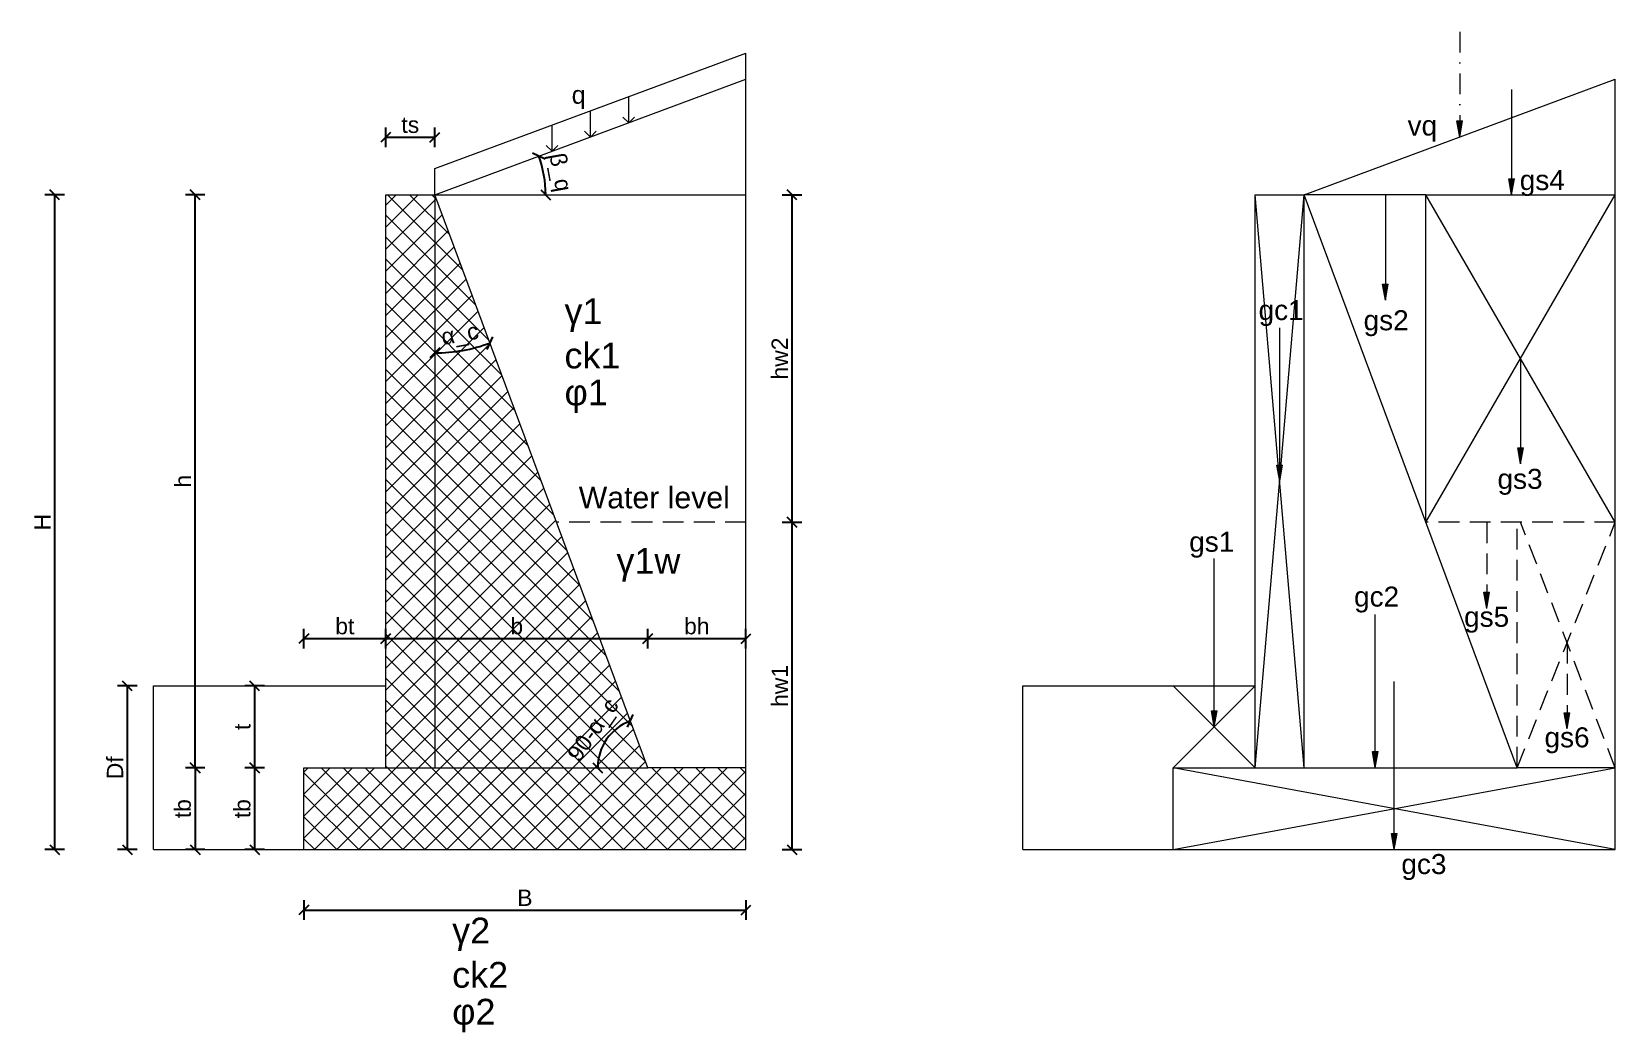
# Model space of a CAD drawing. Extents: x 63 to 2215, y -1648 to 422.
# Drawn here: x 63 to 1030, y -980 to -369 of the extents above; entities that cross this region are included whole.
import ezdxf

# ---------------------------------------------------------------- set-up
doc = ezdxf.new("R2010")
doc.units = 0
doc.linetypes.add('DASHDOT', pattern=[25.4, 12.7, -6.35, 0, -6.35])
doc.linetypes.add('DASHED', pattern=[19.05, 12.7, -6.35])
for name, color, linetype, lineweight in [('Isprekidana', 140, 'DASHED', 9), ('Kontura', 7, 'Continuous', 15), ('Kota', 3, 'Continuous', 9), ('Osa', 1, 'DASHDOT', 9), ('Srafura', 2, 'Continuous', 9)]:
    doc.layers.add(name, color=color, linetype=linetype, lineweight=lineweight)
doc.styles.get("Standard").update_dxf_attribs({"font": 'arial.ttf'})
doc.dimstyles.new('Annotative', dxfattribs={"dimscale": 0, "dimtxt": 2.5, "dimasz": 1.5, "dimexe": 1.5, "dimexo": 0.625, "dimtad": 1, "dimdec": 4, "dimtxsty": 'Standard', "dimblk": 'OBLIQUE', "dimcen": 2.5, "dimadec": 0, "dimazin": 0, "dimtfac": 1, "dimtdec": 4, "dimtix": 1, "dimtmove": 0, "dimatfit": 3, "dimldrblk": 'OBLIQUE', "dimfxl": 1.5, "dimfxlon": 1, "dimarcsym": 0})

# ---------------------------------------------------------------- blocks, each defined once
blk = doc.blocks.new('_Oblique')
at = {"color": 0, "linetype": 'ByBlock', "lineweight": -2}
blk.add_line((-0.5, -0.5), (0.5, 0.5), dxfattribs=at)
blk = doc.blocks.new('*D12')
at = {"layer": 'Defpoints', "color": 0, "transparency": 16777216}
for p in [(199.13, -818.85), (229.17, -818.85), (229.17, -868.85)]:
    blk.add_point(p, dxfattribs=at)
at = {"layer": 'Kota', "color": 0, "lineweight": -2, "transparency": 16777216}
for p, q in [((205.13, -818.85), (193.13, -818.85)), ((199.13, -868.85), (199.13, -818.85)), ((205.13, -868.85), (193.13, -868.85))]:
    blk.add_line(p, q, dxfattribs=at)
at = {"layer": 'Kota', "color": 0, "lineweight": -2, "transparency": 16777216, "xscale": 6, "yscale": 6, "zscale": 6}
for p, rotation in [((199.13, -818.85), 90), ((199.13, -868.85), 270)]:
    blk.add_blockref('_Oblique', p, dxfattribs=dict(at, rotation=rotation))
at = {"layer": 'Kota', "color": 0, "transparency": 16777216, "insert": (191.55, -843.85), "char_height": 10, "attachment_point": 5, "rotation": 90}
blk.add_mtext('tb', dxfattribs=at)
blk = doc.blocks.new('*D13')
at = {"layer": 'Defpoints', "color": 0, "transparency": 16777216}
for p in [(199.13, -768.85), (279.17, -768.85), (229.17, -818.85)]:
    blk.add_point(p, dxfattribs=at)
at = {"layer": 'Kota', "color": 0, "lineweight": -2, "transparency": 16777216}
for p, q in [((205.13, -768.85), (193.13, -768.85)), ((199.13, -818.85), (199.13, -768.85)), ((205.13, -818.85), (193.13, -818.85))]:
    blk.add_line(p, q, dxfattribs=at)
at = {"layer": 'Kota', "color": 0, "lineweight": -2, "transparency": 16777216, "xscale": 6, "yscale": 6, "zscale": 6}
for p, rotation in [((199.13, -768.85), 90), ((199.13, -818.85), 270)]:
    blk.add_blockref('_Oblique', p, dxfattribs=dict(at, rotation=rotation))
at = {"layer": 'Kota', "color": 0, "transparency": 16777216, "insert": (191.58, -793.85), "char_height": 10, "attachment_point": 5, "rotation": 90}
blk.add_mtext('t', dxfattribs=at)
blk = doc.blocks.new('*D14')
at = {"layer": 'Defpoints', "color": 0, "transparency": 16777216}
for p in [(121.37, -768.85), (137.25, -768.85), (137.25, -868.85)]:
    blk.add_point(p, dxfattribs=at)
at = {"layer": 'Kota', "color": 0, "lineweight": -2, "transparency": 16777216}
for p, q in [((127.37, -768.85), (115.37, -768.85)), ((121.37, -868.85), (121.37, -768.85)), ((127.37, -868.85), (115.37, -868.85))]:
    blk.add_line(p, q, dxfattribs=at)
at = {"layer": 'Kota', "color": 0, "lineweight": -2, "transparency": 16777216, "xscale": 6, "yscale": 6, "zscale": 6}
for p, rotation in [((121.37, -768.85), 90), ((121.37, -868.85), 270)]:
    blk.add_blockref('_Oblique', p, dxfattribs=dict(at, rotation=rotation))
at = {"layer": 'Kota', "color": 0, "transparency": 16777216, "insert": (113.79, -818.85), "char_height": 10, "attachment_point": 5, "rotation": 90}
blk.add_mtext('Df', dxfattribs=at)
blk = doc.blocks.new('*D15')
at = {"layer": 'Defpoints', "color": 0, "transparency": 16777216}
for p in [(76.95, -468.85), (279.17, -468.85), (229.17, -868.85)]:
    blk.add_point(p, dxfattribs=at)
at = {"layer": 'Kota', "color": 0, "lineweight": -2, "transparency": 16777216}
for p, q in [((82.95, -468.85), (70.95, -468.85)), ((76.95, -868.85), (76.95, -468.85)), ((82.95, -868.85), (70.95, -868.85))]:
    blk.add_line(p, q, dxfattribs=at)
at = {"layer": 'Kota', "color": 0, "lineweight": -2, "transparency": 16777216, "xscale": 6, "yscale": 6, "zscale": 6}
for p, rotation in [((76.95, -468.85), 90), ((76.95, -868.85), 270)]:
    blk.add_blockref('_Oblique', p, dxfattribs=dict(at, rotation=rotation))
at = {"layer": 'Kota', "color": 0, "transparency": 16777216, "insert": (69.45, -668.85), "char_height": 10, "attachment_point": 5, "rotation": 90}
blk.add_mtext('H', dxfattribs=at)
blk = doc.blocks.new('*D16')
at = {"layer": 'Defpoints', "color": 0, "transparency": 16777216}
for p in [(162.76, -468.85), (279.17, -468.85), (229.17, -818.85)]:
    blk.add_point(p, dxfattribs=at)
at = {"layer": 'Kota', "color": 0, "lineweight": -2, "transparency": 16777216}
for p, q in [((168.76, -468.85), (156.76, -468.85)), ((162.76, -818.85), (162.76, -468.85)), ((168.76, -818.85), (156.76, -818.85))]:
    blk.add_line(p, q, dxfattribs=at)
at = {"layer": 'Kota', "color": 0, "lineweight": -2, "transparency": 16777216, "xscale": 6, "yscale": 6, "zscale": 6}
for p, rotation in [((162.76, -468.85), 90), ((162.76, -818.85), 270)]:
    blk.add_blockref('_Oblique', p, dxfattribs=dict(at, rotation=rotation))
at = {"layer": 'Kota', "color": 0, "transparency": 16777216, "insert": (155.26, -643.85), "char_height": 10, "attachment_point": 5, "rotation": 90}
blk.add_mtext('h', dxfattribs=at)
blk = doc.blocks.new('*D17')
at = {"layer": 'Defpoints', "color": 0, "transparency": 16777216}
for p in [(229.17, -818.85), (162.76, -868.85), (229.17, -868.85)]:
    blk.add_point(p, dxfattribs=at)
at = {"layer": 'Kota', "color": 0, "lineweight": -2, "transparency": 16777216}
for p, q in [((168.76, -818.85), (156.76, -818.85)), ((162.76, -818.85), (162.76, -868.85)), ((168.76, -868.85), (156.76, -868.85))]:
    blk.add_line(p, q, dxfattribs=at)
at = {"layer": 'Kota', "color": 0, "lineweight": -2, "transparency": 16777216, "xscale": 6, "yscale": 6, "zscale": 6}
for p, rotation in [((162.76, -818.85), 90), ((162.76, -868.85), 270)]:
    blk.add_blockref('_Oblique', p, dxfattribs=dict(at, rotation=rotation))
at = {"layer": 'Kota', "color": 0, "transparency": 16777216, "insert": (155.17, -843.85), "char_height": 10, "attachment_point": 5, "rotation": 90}
blk.add_mtext('tb', dxfattribs=at)
blk = doc.blocks.new('*D18')
at = {"layer": 'Defpoints', "color": 0, "transparency": 16777216}
for p in [(309.17, -433.71), (279.17, -468.85), (309.17, -468.85)]:
    blk.add_point(p, dxfattribs=at)
at = {"layer": 'Kota', "color": 0, "lineweight": -2, "transparency": 16777216}
for p, q in [((279.17, -439.71), (279.17, -427.71)), ((279.17, -433.71), (309.17, -433.71)), ((309.17, -439.71), (309.17, -427.71))]:
    blk.add_line(p, q, dxfattribs=at)
at = {"layer": 'Kota', "color": 0, "lineweight": -2, "transparency": 16777216, "xscale": 6, "yscale": 6, "zscale": 6, "rotation": 180}
blk.add_blockref('_Oblique', (279.17, -433.71), dxfattribs=at)
at = {"layer": 'Kota', "color": 0, "lineweight": -2, "transparency": 16777216, "xscale": 6, "yscale": 6, "zscale": 6}
blk.add_blockref('_Oblique', (309.17, -433.71), dxfattribs=at)
at = {"layer": 'Kota', "color": 0, "transparency": 16777216, "insert": (294.17, -426.13), "char_height": 10, "attachment_point": 5}
blk.add_mtext('ts', dxfattribs=at)
blk = doc.blocks.new('*D19')
at = {"layer": 'Defpoints', "color": 0, "transparency": 16777216}
for p in [(279.17, -739.97), (229.17, -818.85), (279.17, -818.85)]:
    blk.add_point(p, dxfattribs=at)
at = {"layer": 'Kota', "color": 0, "lineweight": -2, "transparency": 16777216}
for p, q in [((229.17, -745.97), (229.17, -733.97)), ((279.17, -745.97), (279.17, -733.97)), ((229.17, -739.97), (279.17, -739.97))]:
    blk.add_line(p, q, dxfattribs=at)
at = {"layer": 'Kota', "color": 0, "lineweight": -2, "transparency": 16777216, "xscale": 6, "yscale": 6, "zscale": 6, "rotation": 180}
blk.add_blockref('_Oblique', (229.17, -739.97), dxfattribs=at)
at = {"layer": 'Kota', "color": 0, "lineweight": -2, "transparency": 16777216, "xscale": 6, "yscale": 6, "zscale": 6}
blk.add_blockref('_Oblique', (279.17, -739.97), dxfattribs=at)
at = {"layer": 'Kota', "color": 0, "transparency": 16777216, "insert": (254.17, -732.39), "char_height": 10, "attachment_point": 5}
blk.add_mtext('bt', dxfattribs=at)
blk = doc.blocks.new('*D20')
at = {"layer": 'Defpoints', "color": 0, "transparency": 16777216}
for p in [(499.17, -739.97), (439.17, -818.85), (499.17, -818.85)]:
    blk.add_point(p, dxfattribs=at)
at = {"layer": 'Kota', "color": 0, "lineweight": -2, "transparency": 16777216}
for p, q in [((439.17, -745.97), (439.17, -733.97)), ((499.17, -745.97), (499.17, -733.97)), ((439.17, -739.97), (499.17, -739.97))]:
    blk.add_line(p, q, dxfattribs=at)
at = {"layer": 'Kota', "color": 0, "lineweight": -2, "transparency": 16777216, "xscale": 6, "yscale": 6, "zscale": 6, "rotation": 180}
blk.add_blockref('_Oblique', (439.17, -739.97), dxfattribs=at)
at = {"layer": 'Kota', "color": 0, "lineweight": -2, "transparency": 16777216, "xscale": 6, "yscale": 6, "zscale": 6}
blk.add_blockref('_Oblique', (499.17, -739.97), dxfattribs=at)
at = {"layer": 'Kota', "color": 0, "transparency": 16777216, "insert": (469.17, -732.39), "char_height": 10, "attachment_point": 5}
blk.add_mtext('bh', dxfattribs=at)
blk = doc.blocks.new('*D21')
at = {"layer": 'Defpoints', "color": 0, "transparency": 16777216}
for p in [(229.17, -881.18), (499.17, -881.18), (499.17, -905.77)]:
    blk.add_point(p, dxfattribs=at)
at = {"layer": 'Kota', "color": 0, "lineweight": -2, "transparency": 16777216}
for p, q in [((229.17, -899.77), (229.17, -911.77)), ((229.17, -905.77), (499.17, -905.77)), ((499.17, -899.77), (499.17, -911.77))]:
    blk.add_line(p, q, dxfattribs=at)
at = {"layer": 'Kota', "color": 0, "lineweight": -2, "transparency": 16777216, "xscale": 6, "yscale": 6, "zscale": 6, "rotation": 180}
blk.add_blockref('_Oblique', (229.17, -905.77), dxfattribs=at)
at = {"layer": 'Kota', "color": 0, "lineweight": -2, "transparency": 16777216, "xscale": 6, "yscale": 6, "zscale": 6}
blk.add_blockref('_Oblique', (499.17, -905.77), dxfattribs=at)
at = {"layer": 'Kota', "color": 0, "transparency": 16777216, "insert": (364.17, -898.27), "char_height": 10, "attachment_point": 5}
blk.add_mtext('B', dxfattribs=at)
blk = doc.blocks.new('*D22')
at = {"layer": 'Defpoints', "color": 0, "transparency": 16777216}
for p in [(499.17, -668.85), (527.36, -668.85), (499.17, -868.85)]:
    blk.add_point(p, dxfattribs=at)
at = {"layer": 'Kota', "color": 0, "lineweight": -2, "transparency": 16777216}
for p, q in [((521.36, -668.85), (533.36, -668.85)), ((527.36, -868.85), (527.36, -668.85)), ((521.36, -868.85), (533.36, -868.85))]:
    blk.add_line(p, q, dxfattribs=at)
at = {"layer": 'Kota', "color": 0, "lineweight": -2, "transparency": 16777216, "xscale": 6, "yscale": 6, "zscale": 6}
for p, rotation in [((527.36, -668.85), 90), ((527.36, -868.85), 270)]:
    blk.add_blockref('_Oblique', p, dxfattribs=dict(at, rotation=rotation))
at = {"layer": 'Kota', "color": 0, "transparency": 16777216, "insert": (519.84, -768.85), "char_height": 10, "attachment_point": 5, "rotation": 90}
blk.add_mtext('hw1', dxfattribs=at)
blk = doc.blocks.new('*D23')
at = {"layer": 'Defpoints', "color": 0, "transparency": 16777216}
for p in [(279.17, -468.85), (527.36, -468.85), (499.17, -668.85)]:
    blk.add_point(p, dxfattribs=at)
at = {"layer": 'Kota', "color": 0, "lineweight": -2, "transparency": 16777216}
for p, q in [((521.36, -468.85), (533.36, -468.85)), ((527.36, -668.85), (527.36, -468.85)), ((521.36, -668.85), (533.36, -668.85))]:
    blk.add_line(p, q, dxfattribs=at)
at = {"layer": 'Kota', "color": 0, "lineweight": -2, "transparency": 16777216, "xscale": 6, "yscale": 6, "zscale": 6}
for p, rotation in [((527.36, -468.85), 90), ((527.36, -668.85), 270)]:
    blk.add_blockref('_Oblique', p, dxfattribs=dict(at, rotation=rotation))
at = {"layer": 'Kota', "color": 0, "transparency": 16777216, "insert": (519.84, -568.85), "char_height": 10, "attachment_point": 5, "rotation": 90}
blk.add_mtext('hw2', dxfattribs=at)
blk = doc.blocks.new('*D24')
at = {"layer": 'Defpoints', "color": 0, "transparency": 16777216}
for p in [(499.17, -398.28), (376.4, -460.84), (309.17, -468.85), (309.17, -468.85), (499.17, -468.85)]:
    blk.add_point(p, dxfattribs=at)
at = {"layer": 'Kota', "color": 0, "lineweight": -2, "transparency": 16777216}
blk.add_arc((309.17, -468.85), 67.71, 360, 20.37644, dxfattribs=at)
at = {"layer": 'Kota', "color": 0, "lineweight": -2, "transparency": 16777216, "xscale": 6, "yscale": 6, "zscale": 6}
for p, rotation in [((372.64, -445.27), 110.3764352138365), ((376.88, -468.85), 269.9999999999999)]:
    blk.add_blockref('_Oblique', p, dxfattribs=dict(at, rotation=rotation))
at = {"layer": 'Kota', "color": 0, "transparency": 16777216, "insert": (384.64, -455.29), "char_height": 10, "attachment_point": 5, "rotation": 280.18822}
blk.add_mtext('β_q', dxfattribs=at)
blk = doc.blocks.new('*D25')
at = {"layer": 'Defpoints', "color": 0, "transparency": 16777216}
for p in [(439.17, -739.97), (279.17, -818.85), (439.17, -818.85)]:
    blk.add_point(p, dxfattribs=at)
at = {"layer": 'Kota', "color": 0, "lineweight": -2, "transparency": 16777216}
for p, q in [((279.17, -745.97), (279.17, -733.97)), ((439.17, -745.97), (439.17, -733.97)), ((279.17, -739.97), (439.17, -739.97))]:
    blk.add_line(p, q, dxfattribs=at)
at = {"layer": 'Kota', "color": 0, "lineweight": -2, "transparency": 16777216, "xscale": 6, "yscale": 6, "zscale": 6, "rotation": 180}
blk.add_blockref('_Oblique', (279.17, -739.97), dxfattribs=at)
at = {"layer": 'Kota', "color": 0, "lineweight": -2, "transparency": 16777216, "xscale": 6, "yscale": 6, "zscale": 6}
blk.add_blockref('_Oblique', (439.17, -739.97), dxfattribs=at)
at = {"layer": 'Kota', "color": 0, "transparency": 16777216, "insert": (359.17, -732.39), "char_height": 10, "attachment_point": 5}
blk.add_mtext('b', dxfattribs=at)
blk = doc.blocks.new('*D26')
at = {"layer": 'Defpoints', "color": 0, "transparency": 16777216}
for p in [(309.17, -468.85), (309.17, -468.85), (320.59, -564.76), (309.17, -818.85), (439.17, -818.85)]:
    blk.add_point(p, dxfattribs=at)
at = {"layer": 'Kota', "color": 0, "lineweight": -2, "transparency": 16777216}
blk.add_arc((309.17, -468.85), 96.58, 270, 290.37644, dxfattribs=at)
at = {"layer": 'Kota', "color": 0, "lineweight": -2, "transparency": 16777216, "xscale": 6, "yscale": 6, "zscale": 6}
for p, rotation in [((342.8, -559.39), 20.3764352138364), ((309.17, -565.43), 180)]:
    blk.add_blockref('_Oblique', p, dxfattribs=dict(at, rotation=rotation))
at = {"layer": 'Kota', "color": 0, "transparency": 16777216, "insert": (324.68, -555.16), "char_height": 10, "attachment_point": 5, "rotation": 10.18822}
blk.add_mtext('α_c', dxfattribs=at)
blk = doc.blocks.new('*D35')
at = {"layer": 'Defpoints', "color": 0, "transparency": 16777216}
for p in [(309.17, -468.85), (418.1, -796.72), (279.17, -818.85), (439.17, -818.85), (439.17, -818.85)]:
    blk.add_point(p, dxfattribs=at)
at = {"layer": 'Kota', "color": 0, "lineweight": -2, "transparency": 16777216}
blk.add_arc((439.17, -818.85), 30.55, 110.37644, 180, dxfattribs=at)
at = {"layer": 'Kota', "color": 0, "lineweight": -2, "transparency": 16777216, "xscale": 6, "yscale": 6, "zscale": 6}
for p, rotation in [((428.53, -790.21), 20.37643521383641), ((408.62, -818.85), 270)]:
    blk.add_blockref('_Oblique', p, dxfattribs=dict(at, rotation=rotation))
at = {"layer": 'Kota', "color": 0, "transparency": 16777216, "insert": (406.77, -796.32), "char_height": 10, "attachment_point": 5, "rotation": 55.18822}
blk.add_mtext('90-α_c', dxfattribs=at)

msp = doc.modelspace()

# ---------------------------------------------------------------- hatches: boundary and pattern name
at = {"layer": 'Isprekidana'}
h = msp.add_hatch(color=256, dxfattribs=at)
h.dxf.hatch_style = 1
h.paths.add_polyline_path([(953.40312, -711.65582), (949.93016, -711.65582), (951.66664, -721.50389)])
h = msp.add_hatch(color=256, dxfattribs=at)
h.dxf.hatch_style = 1
h.paths.add_polyline_path([(1002.51524, -785.29218), (999.04228, -785.29218), (1000.77876, -795.14026)])
at = {"layer": 'Kontura'}
h = msp.add_hatch(color=256, dxfattribs=at)
h.dxf.hatch_style = 1
h.paths.add_polyline_path([(826.96979, -634.00272), (823.49683, -634.00272), (825.23331, -643.8508)])
h = msp.add_hatch(color=256, dxfattribs=at)
h.dxf.hatch_style = 1
h.paths.add_polyline_path([(885.30312, -809.00272), (881.83016, -809.00272), (883.56664, -818.8508)])
h = msp.add_hatch(color=256, dxfattribs=at)
h.dxf.hatch_style = 1
h.paths.add_polyline_path([(896.96979, -859.00272), (893.49683, -859.00272), (895.23331, -868.8508)])
at = {"layer": 'Osa'}
h = msp.add_hatch(color=256, dxfattribs=at)
h.dxf.hatch_style = 1
h.paths.add_polyline_path([(936.96979, -423.71701), (933.49683, -423.71701), (935.23331, -433.56509)])
at = {"layer": 'Srafura'}
h = msp.add_hatch(color=256, dxfattribs=at)
h.dxf.hatch_style = 1
h.paths.add_polyline_path([(968.63646, -459.00272), (965.16349, -459.00272), (966.89997, -468.8508)])
h = msp.add_hatch(dxfattribs=at)
h.set_pattern_fill('ANSI37', color=256, scale=3)
h.paths.add_polyline_path([(309.16739, -468.8508), (279.16739, -468.8508), (279.16739, -818.8508), (229.16739, -818.8508), (229.16739, -868.8508), (499.16739, -868.8508), (499.16739, -818.8508), (439.16739, -818.8508)])
h = msp.add_hatch(color=256, dxfattribs=at)
h.dxf.hatch_style = 1
h.paths.add_polyline_path([(891.48884, -523.36764), (888.01587, -523.36764), (889.75236, -533.21571)])
h = msp.add_hatch(color=256, dxfattribs=at)
h.dxf.hatch_style = 1
h.paths.add_polyline_path([(974.11265, -623.36764), (970.63968, -623.36764), (972.37617, -633.21571)])
h = msp.add_hatch(color=256, dxfattribs=at)
h.dxf.hatch_style = 1
h.paths.add_polyline_path([(786.96979, -784.00272), (783.49683, -784.00272), (785.23331, -793.8508)])

# ---------------------------------------------------------------- linework, layer by layer
at = {"layer": 'Isprekidana'}
for p, q in [((499.16739, -668.8508), (383.4531, -668.8508)), ((1030.23331, -668.8508), (914.51902, -668.8508)), ((951.66664, -668.8508), (951.66664, -711.65582)), ((970.23331, -818.8508), (970.23331, -668.8508)), ((970.23331, -818.8508), (1030.23331, -668.8508)), ((1030.23331, -818.8508), (972.37617, -668.8508)), ((951.66664, -721.50389), (949.93016, -711.65582)), ((949.93016, -711.65582), (953.40312, -711.65582)), ((951.66664, -721.50389), (953.40312, -711.65582)), ((1000.77876, -742.48717), (1000.77876, -785.29218)), ((1000.77876, -795.14026), (999.04228, -785.29218)), ((999.04228, -785.29218), (1002.51524, -785.29218)), ((1000.77876, -795.14026), (1002.51524, -785.29218))]:
    msp.add_line(p, q, dxfattribs=at)
at = {"layer": 'Kontura'}
for p, q in [((309.16739, -452.84953), (499.16739, -382.2781)), ((499.16739, -398.27937), (499.16739, -382.2781)), ((309.16739, -468.8508), (499.16739, -398.27937)), ((499.16739, -818.8508), (499.16739, -398.27937)), ((840.23331, -468.8508), (1030.23331, -398.27937)), ((1030.23331, -818.8508), (1030.23331, -398.27937)), ((427.60302, -424.86042), (427.60302, -408.85915)), ((404.16739, -433.56509), (404.16739, -417.56381)), ((427.60302, -424.86042), (424.06749, -421.32489)), ((427.60302, -424.86042), (431.13856, -421.32489)), ((380.73176, -442.26975), (380.73176, -426.26848)), ((404.16739, -433.56509), (400.63186, -430.02955)), ((404.16739, -433.56509), (407.70292, -430.02955)), ((380.73176, -442.26975), (377.19622, -438.73422)), ((380.73176, -442.26975), (384.26729, -438.73422)), ((309.16739, -468.8508), (309.16739, -452.84953)), ((279.16739, -818.8508), (279.16739, -468.8508)), ((279.16739, -468.8508), (309.16739, -468.8508)), ((439.16739, -818.8508), (309.16739, -468.8508)), ((810.23331, -818.8508), (810.23331, -468.8508)), ((810.23331, -468.8508), (840.23331, -468.8508)), ((810.23331, -818.8508), (840.23331, -468.8508)), ((840.23331, -818.8508), (810.23331, -468.8508)), ((970.23331, -818.8508), (840.23331, -468.8508)), ((840.23331, -818.8508), (840.23331, -468.8508)), ((825.23331, -643.8508), (825.23331, -550.21254)), ((825.23331, -643.8508), (823.49683, -634.00272)), ((823.49683, -634.00272), (826.96979, -634.00272)), ((825.23331, -643.8508), (826.96979, -634.00272)), ((883.56664, -818.8508), (883.56664, -725.21254)), ((895.23331, -859.00272), (895.23331, -766.06388)), ((883.56664, -818.8508), (881.83016, -809.00272)), ((881.83016, -809.00272), (885.30312, -809.00272)), ((883.56664, -818.8508), (885.30312, -809.00272)), ((229.16739, -868.8508), (229.16739, -818.8508)), ((229.16739, -818.8508), (279.16739, -818.8508)), ((499.16739, -818.8508), (439.16739, -818.8508)), ((499.16739, -868.8508), (499.16739, -818.8508)), ((760.23331, -868.8508), (760.23331, -818.8508)), ((760.23331, -818.8508), (810.23331, -818.8508)), ((760.23331, -868.8508), (1030.23331, -818.8508)), ((1030.23331, -868.8508), (760.23331, -818.8508)), ((810.23331, -818.8508), (840.23331, -818.8508)), ((840.23331, -818.8508), (970.23331, -818.8508)), ((1030.23331, -818.8508), (970.23331, -818.8508)), ((1030.23331, -868.8508), (1030.23331, -818.8508)), ((895.23331, -868.8508), (893.49683, -859.00272)), ((893.49683, -859.00272), (896.96979, -859.00272)), ((895.23331, -868.8508), (896.96979, -859.00272)), ((229.16739, -868.8508), (499.16739, -868.8508)), ((760.23331, -868.8508), (1030.23331, -868.8508))]:
    msp.add_line(p, q, dxfattribs=at)
at = {"layer": 'Kota'}
for p, q in [((309.16739, -468.8508), (499.16739, -468.8508)), ((309.16739, -468.8508), (309.16739, -818.8508)), ((279.16739, -818.8508), (439.16739, -818.8508))]:
    msp.add_line(p, q, dxfattribs=at)
at = {"layer": 'Osa'}
for p, q in [((935.23331, -369.20018), (935.23331, -433.56509)), ((935.23331, -433.56509), (933.49683, -423.71701)), ((933.49683, -423.71701), (936.96979, -423.71701)), ((935.23331, -433.56509), (936.96979, -423.71701))]:
    msp.add_line(p, q, dxfattribs=at)
at = {"layer": 'Srafura'}
for p, q in [((966.89997, -404.48589), (966.89997, -468.8508)), ((966.89997, -468.8508), (965.16349, -459.00272)), ((965.16349, -459.00272), (968.63646, -459.00272)), ((966.89997, -468.8508), (968.63646, -459.00272)), ((914.51902, -468.8508), (840.23331, -468.8508)), ((889.75236, -468.8508), (889.75236, -533.21571)), ((914.51902, -668.8508), (914.51902, -468.8508)), ((914.51902, -468.8508), (1030.23331, -468.8508)), ((914.51902, -668.8508), (1030.23331, -468.8508)), ((1030.23331, -668.8508), (914.51902, -468.8508)), ((889.75236, -533.21571), (888.01587, -523.36764)), ((888.01587, -523.36764), (891.48884, -523.36764)), ((889.75236, -533.21571), (891.48884, -523.36764)), ((972.37617, -568.8508), (972.37617, -633.21571)), ((972.37617, -633.21571), (970.63968, -623.36764)), ((970.63968, -623.36764), (974.11265, -623.36764)), ((972.37617, -633.21571), (974.11265, -623.36764)), ((785.23331, -784.00272), (785.23331, -691.06388)), ((137.25384, -868.8508), (137.25384, -768.8508)), ((137.25384, -768.8508), (279.16739, -768.8508)), ((668.31976, -868.8508), (668.31976, -768.8508)), ((668.31976, -768.8508), (810.23331, -768.8508)), ((760.23331, -818.8508), (810.23331, -768.8508)), ((810.23331, -818.8508), (760.23331, -768.8508)), ((785.23331, -793.8508), (783.49683, -784.00272)), ((783.49683, -784.00272), (786.96979, -784.00272)), ((785.23331, -793.8508), (786.96979, -784.00272)), ((137.25384, -868.8508), (229.16739, -868.8508)), ((668.31976, -868.8508), (760.23331, -868.8508))]:
    msp.add_line(p, q, dxfattribs=at)

# ---------------------------------------------------------------- texts
for s, p in [('γ1', (388.35373, -547.83234)), ('ck1', (388.35373, -574.91352)), ('φ1', (388.35373, -597.41761)), ('γ1w', (420.09201, -700.34538)), ('γ2', (319.74256, -926.12928)), ('ck2', (319.74256, -953.21046)), ('φ2', (319.74256, -975.71455))]:
    msp.add_text(s, height=15.721011).set_placement(p)
at = {"layer": 'Isprekidana'}
for s, height, p in [('Water level', 13.2120723, (397.05412, -660.36718)), ('gs5', 12.22468, (937.86692, -732.73199)), ('gs6', 12.22468, (986.97904, -806.36835))]:
    msp.add_text(s, height=height, dxfattribs=at).set_placement(p)
at = {"layer": 'Kontura'}
for s, height, p in [('q', 10.91561, (392.74884, -413.22856)), ('gc1', 12.22468, (812.32033, -545.3853)), ('gc2', 12.22468, (870.65367, -720.3853)), ('gc3', 12.22468, (899.54998, -883.78028))]:
    msp.add_text(s, height=height, dxfattribs=at).set_placement(p)
at = {"layer": 'Osa'}
msp.add_text('vq', height=12.22468, dxfattribs=at).set_placement((903.33508, -432.64605))
at = {"layer": 'Srafura'}
for s, p in [('gs4', (971.85594, -465.98365)), ('gs2', (876.47284, -551.59535)), ('gs3', (958.27222, -648.49627)), ('gs1', (769.94089, -686.8853))]:
    msp.add_text(s, height=12.22468, dxfattribs=at).set_placement(p)

# ---------------------------------------------------------------- dimensions: what is measured, and where the dimension line sits
at = {"layer": 'Kota'}
for base, line1, line2, text, picture, middle in [((376.4042, -460.84265), ((309.16739, -468.8508), (499.16739, -398.27937)), ((309.16739, -468.8508), (499.16739, -468.8508)), 'β_q', '*D24', (384.64364, -455.2865)), ((418.10425, -796.72018), ((439.16739, -818.8508), (309.16739, -468.8508)), ((279.16739, -818.8508), (439.16739, -818.8508)), '90-α_c', '*D35', (406.76905, -796.32349)), ((320.59017, -564.75693), ((439.16739, -818.8508), (309.16739, -468.8508)), ((309.16739, -468.8508), (309.16739, -818.8508)), 'α_c', '*D26', (324.67924, -555.16386))]:
    dim = msp.add_angular_dim_2l(base=base, line1=line1, line2=line2, text=text, dimstyle='Annotative', override={"dimscale": 0}, dxfattribs=at)
    dim.commit()
    dim.dimension.update_dxf_attribs({"geometry": picture, "text_midpoint": middle})
for base, p1, p2, text, picture, middle in [((309.16739, -433.70732), (279.16739, -468.8508), (309.16739, -468.8508), 'ts', '*D18', (294.16739, -426.12546)), ((279.16739, -739.97149), (229.16739, -818.8508), (279.16739, -818.8508), 'bt', '*D19', (254.16739, -732.38964)), ((439.16739, -739.97149), (279.16739, -818.8508), (439.16739, -818.8508), 'b', '*D25', (359.16739, -732.38964)), ((499.16739, -739.97149), (439.16739, -818.8508), (499.16739, -818.8508), 'bh', '*D20', (469.16739, -732.38964)), ((499.16739, -905.76632), (229.16739, -881.18485), (499.16739, -881.18485), 'B', '*D21', (364.16739, -898.26632))]:
    dim = msp.add_linear_dim(base=base, p1=p1, p2=p2, text=text, dimstyle='Annotative', override={"dimscale": 0}, dxfattribs=at)
    dim.commit()
    dim.dimension.update_dxf_attribs({"geometry": picture, "text_midpoint": middle})
for base, p1, p2, text, picture, middle in [((76.9519, -468.8508), (229.16739, -868.8508), (279.16739, -468.8508), 'H', '*D15', (69.4519, -668.8508)), ((162.75646, -468.8508), (229.16739, -818.8508), (279.16739, -468.8508), 'h', '*D16', (155.25646, -643.8508)), ((527.35977, -468.8508), (499.16739, -668.8508), (279.16739, -468.8508), 'hw2', '*D23', (519.83931, -568.8508)), ((527.35977, -668.8508), (499.16739, -868.8508), (499.16739, -668.8508), 'hw1', '*D22', (519.83931, -768.8508)), ((121.37248, -768.8508), (137.25384, -868.8508), (137.25384, -768.8508), 'Df', '*D14', (113.78721, -818.8508)), ((199.12849, -768.8508), (229.16739, -818.8508), (279.16739, -768.8508), 't', '*D13', (191.58074, -793.8508)), ((162.75646, -868.8508), (229.16739, -818.8508), (229.16739, -868.8508), 'tb', '*D17', (155.17461, -843.8508)), ((199.12849, -818.8508), (229.16739, -868.8508), (229.16739, -818.8508), 'tb', '*D12', (191.54663, -843.8508))]:
    dim = msp.add_linear_dim(base=base, p1=p1, p2=p2, angle=90, text=text, dimstyle='Annotative', override={"dimscale": 0}, dxfattribs=at)
    dim.commit()
    dim.dimension.update_dxf_attribs({"geometry": picture, "text_midpoint": middle})

doc.saveas('drawing.dxf')
